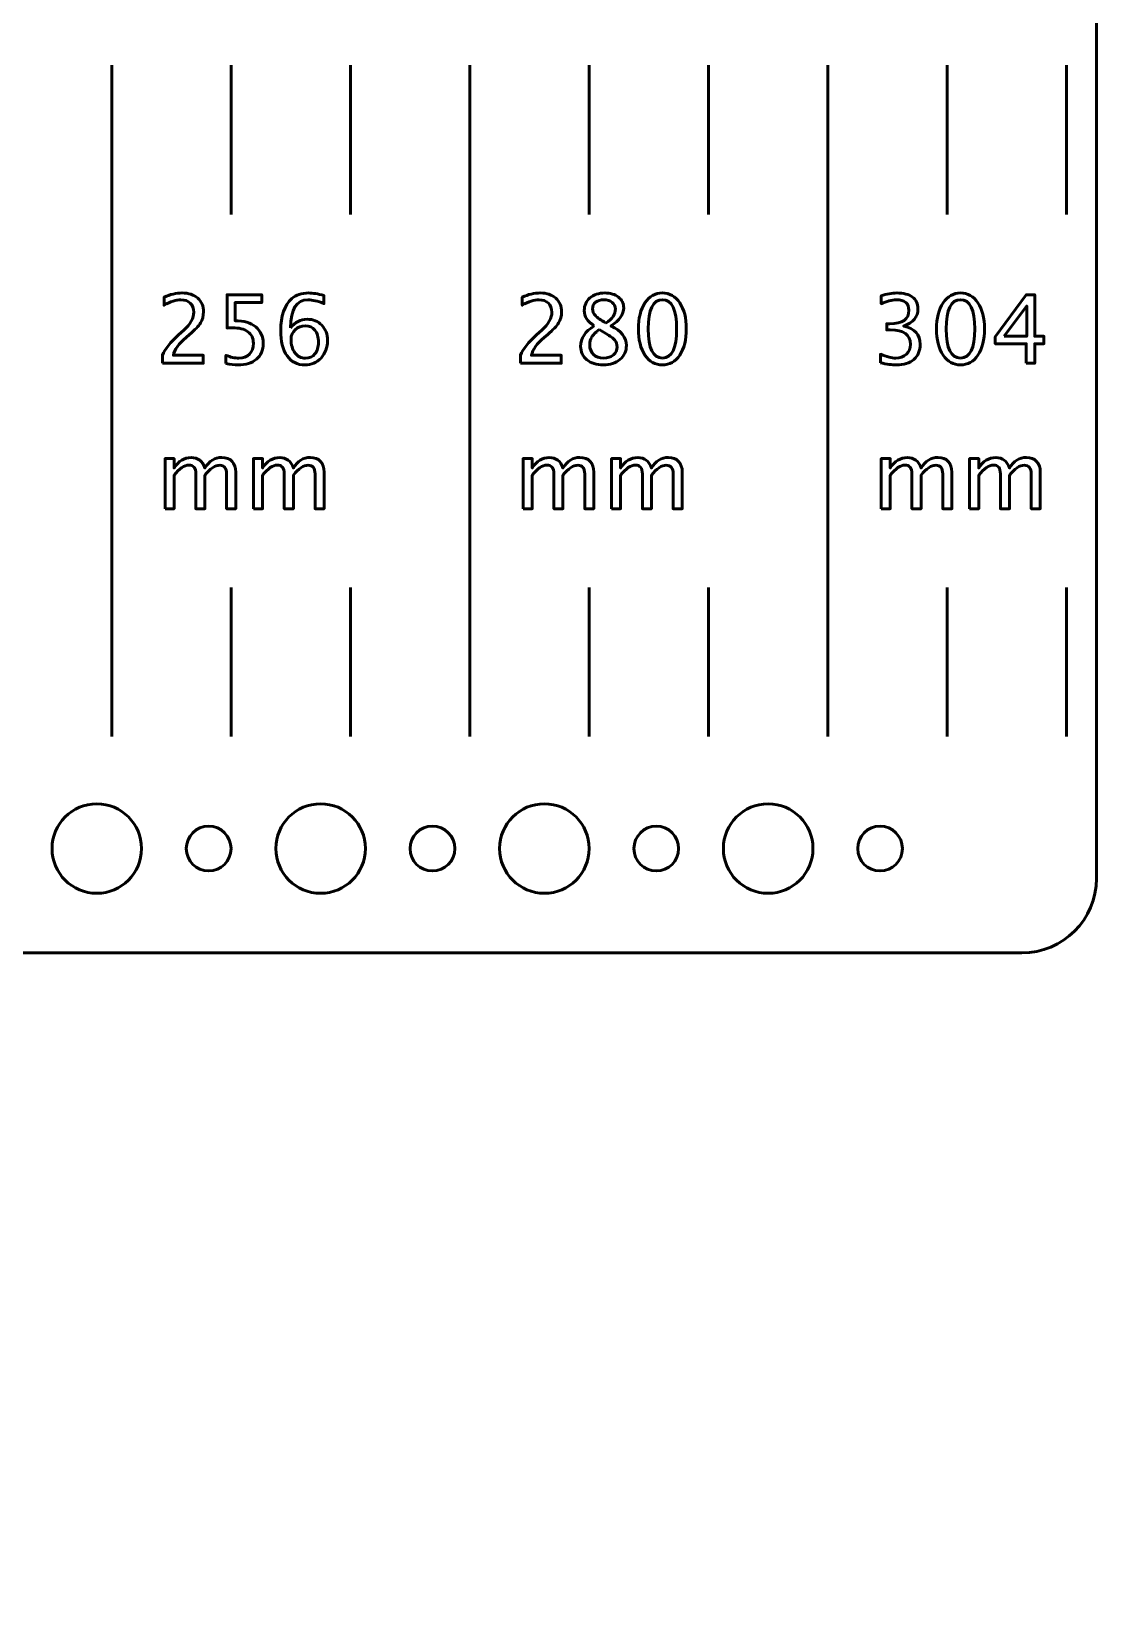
# Model space of a CAD drawing. Header units: centimetres. Extents: x -26.2 to 26.2, y -20.2 to 20.2.
# Drawn here: x 19.06 to 26.2, y -9.6 to 0.99 of the extents above; entities that cross this region are included whole.
import ezdxf

# ---------------------------------------------------------------- set-up
doc = ezdxf.new("R2010")
doc.units = ezdxf.units.CM
doc.header["$MEASUREMENT"] = 0
doc.layers.add('Layer 1', color=7, linetype='Continuous')

msp = doc.modelspace()

# ---------------------------------------------------------------- linework, layer by layer
at = {"layer": 'Layer 1', "lineweight": 53}
for centre, major_axis in [((19.50001, -4.4841), (0, 0.30001)), ((21.00001, -4.4841), (0, 0.30001)), ((22.50001, -4.4841), (0, 0.30001)), ((24.00001, -4.4841), (0, 0.30001)), ((20.25, -4.48409), (0, 0.15)), ((21.75, -4.48409), (0, 0.15)), ((23.25, -4.48409), (0, 0.15)), ((24.75, -4.48409), (0, 0.15))]:
    msp.add_ellipse(centre, major_axis=major_axis, ratio=1, dxfattribs=at)
msp.add_open_spline([(-12.2, -20.18409), (-12.47614, -20.18409), (-12.7, -19.96023), (-12.7, -19.68409), (-12.7, -19.68409), (-12.7, -19.68409), (-12.7, 19.71591), (-12.7, 19.71591), (-12.7, 19.71591), (-12.7, 19.99205), (-12.47614, 20.21591), (-12.2, 20.21591), (-12.2, 20.21591), (-8.45782, 20.21591), (-2.97204, 20.21591), (0.2, 20.21591), (0.2, 20.21591), (0.47614, 20.21591), (0.7, 19.99205), (0.7, 19.71591), (0.7, 19.71591), (0.7, 19.71591), (0.7, 2.21591), (0.7, 2.21591), (0.7, 2.21591), (0.7, 2.21591), (25.7, 2.21591), (25.7, 2.21591), (25.7, 2.21591), (25.97614, 2.21591), (26.2, 1.99205), (26.2, 1.71591), (26.2, 1.71591), (26.2, 1.71591), (26.2, -4.68409), (26.2, -4.68409), (26.2, -4.68409), (26.2, -4.96023), (25.97614, -5.18409), (25.7, -5.18409), (25.7, -5.18409), (25.7, -5.18409), (0.7, -5.18409), (0.7, -5.18409), (0.7, -5.18409), (0.7, -5.18409), (0.7, -19.68409), (0.7, -19.68409), (0.7, -19.68409), (0.7, -19.96023), (0.47614, -20.18409), (0.2, -20.18409), (0.2, -20.18409), (-4.57775, -20.18409), (-7.42225, -20.18409), (-12.2, -20.18409)], degree=3, knots=[0, 0, 0, 0, 0.06666667, 0.06666667, 0.06666667, 0.06666667, 0.13333333, 0.13333333, 0.13333333, 0.13333333, 0.2, 0.2, 0.2, 0.2, 0.26666667, 0.26666667, 0.26666667, 0.26666667, 0.33333333, 0.33333333, 0.33333333, 0.33333333, 0.4, 0.4, 0.4, 0.4, 0.46666667, 0.46666667, 0.46666667, 0.46666667, 0.53333333, 0.53333333, 0.53333333, 0.53333333, 0.6, 0.6, 0.6, 0.6, 0.66666667, 0.66666667, 0.66666667, 0.66666667, 0.73333333, 0.73333333, 0.73333333, 0.73333333, 0.8, 0.8, 0.8, 0.8, 0.86666667, 0.86666667, 0.86666667, 0.86666667, 1, 1, 1, 1], dxfattribs=at)
at = {"layer": 'Layer 1', "color": 5, "lineweight": 53}
for points in [[(19.6, 0.76591), (19.6, 0.76591), (19.6, -3.73409), (19.6, -3.73409)], [(20.4, 0.76591), (20.4, 0.76591), (20.4, -0.23409), (20.4, -0.23409)], [(21.2, 0.76591), (21.2, 0.76591), (21.2, -0.23409), (21.2, -0.23409)], [(22, 0.76591), (22, 0.76591), (22, -3.73409), (22, -3.73409)], [(22.8, 0.76591), (22.8, 0.76591), (22.8, -0.23409), (22.8, -0.23409)], [(23.6, 0.76591), (23.6, 0.76591), (23.6, -0.23409), (23.6, -0.23409)], [(24.4, 0.76591), (24.4, 0.76591), (24.4, -3.73409), (24.4, -3.73409)], [(25.2, 0.76591), (25.2, 0.76591), (25.2, -0.23409), (25.2, -0.23409)], [(26, 0.76591), (26, 0.76591), (26, -0.23409), (26, -0.23409)], [(20.4, -2.73409), (20.4, -2.73409), (20.4, -3.73409), (20.4, -3.73409)], [(21.2, -2.73409), (21.2, -2.73409), (21.2, -3.73409), (21.2, -3.73409)], [(22.8, -2.73409), (22.8, -2.73409), (22.8, -3.73409), (22.8, -3.73409)], [(23.6, -2.73409), (23.6, -2.73409), (23.6, -3.73409), (23.6, -3.73409)], [(25.2, -2.73409), (25.2, -2.73409), (25.2, -3.73409), (25.2, -3.73409)], [(26, -2.73409), (26, -2.73409), (26, -3.73409), (26, -3.73409)]]:
    msp.add_open_spline(points, degree=3, dxfattribs=at)
for points, knots in [([(19.93972, -1.23147), (19.93972, -1.23147), (19.93972, -1.17813), (19.93972, -1.17813), (19.93972, -1.17813), (19.9575, -1.13654), (19.99337, -1.09113), (20.04745, -1.04213), (20.04745, -1.04213), (20.04745, -1.04213), (20.08238, -1.01081), (20.08238, -1.01081), (20.08238, -1.01081), (20.12736, -0.96996), (20.1499, -0.92953), (20.1499, -0.88931), (20.1499, -0.88931), (20.1499, -0.86359), (20.14217, -0.84348), (20.12683, -0.82877), (20.12683, -0.82877), (20.11148, -0.81406), (20.09021, -0.80665), (20.06322, -0.80665), (20.06322, -0.80665), (20.03168, -0.80665), (19.99433, -0.81872), (19.95115, -0.84285), (19.95115, -0.84285), (19.95115, -0.84285), (19.95115, -0.78951), (19.95115, -0.78951), (19.95115, -0.78951), (19.99189, -0.77046), (20.03243, -0.76093), (20.07285, -0.76093), (20.07285, -0.76093), (20.11582, -0.76093), (20.15032, -0.77247), (20.17636, -0.79565), (20.17636, -0.79565), (20.20229, -0.81883), (20.21531, -0.84952), (20.21531, -0.88783), (20.21531, -0.88783), (20.21531, -0.91535), (20.20874, -0.93979), (20.19562, -0.96107), (20.19562, -0.96107), (20.18239, -0.98244), (20.15794, -1.00827), (20.12207, -1.03875), (20.12207, -1.03875), (20.12207, -1.03875), (20.09847, -1.05886), (20.09847, -1.05886), (20.09847, -1.05886), (20.04936, -1.10045), (20.021, -1.14024), (20.01338, -1.17813), (20.01338, -1.17813), (20.01338, -1.17813), (20.2134, -1.17813), (20.2134, -1.17813), (20.2134, -1.17813), (20.2134, -1.17813), (20.2134, -1.23147), (20.2134, -1.23147), (20.2134, -1.23147), (20.2134, -1.23147), (19.93972, -1.23147), (19.93972, -1.23147)], [0, 0, 0, 0, 0.05263158, 0.05263158, 0.05263158, 0.05263158, 0.10526316, 0.10526316, 0.10526316, 0.10526316, 0.15789474, 0.15789474, 0.15789474, 0.15789474, 0.21052632, 0.21052632, 0.21052632, 0.21052632, 0.26315789, 0.26315789, 0.26315789, 0.26315789, 0.31578947, 0.31578947, 0.31578947, 0.31578947, 0.36842105, 0.36842105, 0.36842105, 0.36842105, 0.42105263, 0.42105263, 0.42105263, 0.42105263, 0.47368421, 0.47368421, 0.47368421, 0.47368421, 0.52631579, 0.52631579, 0.52631579, 0.52631579, 0.57894737, 0.57894737, 0.57894737, 0.57894737, 0.63157895, 0.63157895, 0.63157895, 0.63157895, 0.68421053, 0.68421053, 0.68421053, 0.68421053, 0.73684211, 0.73684211, 0.73684211, 0.73684211, 0.78947368, 0.78947368, 0.78947368, 0.78947368, 0.84210526, 0.84210526, 0.84210526, 0.84210526, 0.89473684, 0.89473684, 0.89473684, 0.89473684, 1, 1, 1, 1]), ([(20.36601, -1.23338), (20.36601, -1.23338), (20.36601, -1.17876), (20.36601, -1.17876), (20.36601, -1.17876), (20.39638, -1.19104), (20.42517, -1.19718), (20.45269, -1.19718), (20.45269, -1.19718), (20.48274, -1.19718), (20.50645, -1.18829), (20.5237, -1.17051), (20.5237, -1.17051), (20.54095, -1.15273), (20.54953, -1.12828), (20.54953, -1.09717), (20.54953, -1.09717), (20.54953, -1.06372), (20.53735, -1.03811), (20.51301, -1.02044), (20.51301, -1.02044), (20.48867, -1.00276), (20.45343, -0.99398), (20.40739, -0.99398), (20.40739, -0.99398), (20.3967, -0.99398), (20.38538, -0.99472), (20.37363, -0.9962), (20.37363, -0.9962), (20.37363, -0.9962), (20.37363, -0.77236), (20.37363, -0.77236), (20.37363, -0.77236), (20.37363, -0.77236), (20.60604, -0.77236), (20.60604, -0.77236), (20.60604, -0.77236), (20.60604, -0.77236), (20.60604, -0.8257), (20.60604, -0.8257), (20.60604, -0.8257), (20.60604, -0.8257), (20.42697, -0.8257), (20.42697, -0.8257), (20.42697, -0.8257), (20.42697, -0.8257), (20.42697, -0.94699), (20.42697, -0.94699), (20.42697, -0.94699), (20.48603, -0.94699), (20.53206, -0.96054), (20.56519, -0.98763), (20.56519, -0.98763), (20.59831, -1.01462), (20.61493, -1.05208), (20.61493, -1.10002), (20.61493, -1.10002), (20.61493, -1.14469), (20.5999, -1.17961), (20.56985, -1.20491), (20.56985, -1.20491), (20.53979, -1.2302), (20.4983, -1.2429), (20.44539, -1.2429), (20.44539, -1.2429), (20.42178, -1.2429), (20.39533, -1.23973), (20.36601, -1.23338)], [0, 0, 0, 0, 0.05555556, 0.05555556, 0.05555556, 0.05555556, 0.11111111, 0.11111111, 0.11111111, 0.11111111, 0.16666667, 0.16666667, 0.16666667, 0.16666667, 0.22222222, 0.22222222, 0.22222222, 0.22222222, 0.27777778, 0.27777778, 0.27777778, 0.27777778, 0.33333333, 0.33333333, 0.33333333, 0.33333333, 0.38888889, 0.38888889, 0.38888889, 0.38888889, 0.44444444, 0.44444444, 0.44444444, 0.44444444, 0.5, 0.5, 0.5, 0.5, 0.55555556, 0.55555556, 0.55555556, 0.55555556, 0.61111111, 0.61111111, 0.61111111, 0.61111111, 0.66666667, 0.66666667, 0.66666667, 0.66666667, 0.72222222, 0.72222222, 0.72222222, 0.72222222, 0.77777778, 0.77777778, 0.77777778, 0.77777778, 0.83333333, 0.83333333, 0.83333333, 0.83333333, 0.88888889, 0.88888889, 0.88888889, 0.88888889, 1, 1, 1, 1]), ([(20.79929, -0.99356), (20.8285, -0.95577), (20.86522, -0.93683), (20.90946, -0.93683), (20.90946, -0.93683), (20.94957, -0.93683), (20.98238, -0.95006), (21.00799, -0.97662), (21.00799, -0.97662), (21.0335, -1.00319), (21.04631, -1.03727), (21.04631, -1.07886), (21.04631, -1.07886), (21.04631, -1.12659), (21.03202, -1.16585), (21.00334, -1.19665), (21.00334, -1.19665), (20.97466, -1.22745), (20.93825, -1.2429), (20.89391, -1.2429), (20.89391, -1.2429), (20.84353, -1.2429), (20.80395, -1.22247), (20.77548, -1.18173), (20.77548, -1.18173), (20.7469, -1.14088), (20.73262, -1.08436), (20.73262, -1.01229), (20.73262, -1.01229), (20.73262, -0.91513), (20.75759, -0.84391), (20.80744, -0.7984), (20.80744, -0.7984), (20.83453, -0.77342), (20.872, -0.76093), (20.91973, -0.76093), (20.91973, -0.76093), (20.94746, -0.76093), (20.98185, -0.76665), (21.02281, -0.77808), (21.02281, -0.77808), (21.02281, -0.77808), (21.02281, -0.83142), (21.02281, -0.83142), (21.02281, -0.83142), (20.97952, -0.81491), (20.94396, -0.80665), (20.91602, -0.80665), (20.91602, -0.80665), (20.83824, -0.80665), (20.79929, -0.86899), (20.79929, -0.99356)], [0, 0, 0, 0, 0.07142857, 0.07142857, 0.07142857, 0.07142857, 0.14285714, 0.14285714, 0.14285714, 0.14285714, 0.21428571, 0.21428571, 0.21428571, 0.21428571, 0.28571429, 0.28571429, 0.28571429, 0.28571429, 0.35714286, 0.35714286, 0.35714286, 0.35714286, 0.42857143, 0.42857143, 0.42857143, 0.42857143, 0.5, 0.5, 0.5, 0.5, 0.57142857, 0.57142857, 0.57142857, 0.57142857, 0.64285714, 0.64285714, 0.64285714, 0.64285714, 0.71428571, 0.71428571, 0.71428571, 0.71428571, 0.78571429, 0.78571429, 0.78571429, 0.78571429, 0.85714286, 0.85714286, 0.85714286, 0.85714286, 1, 1, 1, 1]), ([(22.33972, -1.23147), (22.33972, -1.23147), (22.33972, -1.17813), (22.33972, -1.17813), (22.33972, -1.17813), (22.3575, -1.13654), (22.39337, -1.09113), (22.44745, -1.04213), (22.44745, -1.04213), (22.44745, -1.04213), (22.48238, -1.01081), (22.48238, -1.01081), (22.48238, -1.01081), (22.52736, -0.96996), (22.5499, -0.92953), (22.5499, -0.88931), (22.5499, -0.88931), (22.5499, -0.86359), (22.54217, -0.84348), (22.52683, -0.82877), (22.52683, -0.82877), (22.51148, -0.81406), (22.49021, -0.80665), (22.46322, -0.80665), (22.46322, -0.80665), (22.43168, -0.80665), (22.39433, -0.81872), (22.35115, -0.84285), (22.35115, -0.84285), (22.35115, -0.84285), (22.35115, -0.78951), (22.35115, -0.78951), (22.35115, -0.78951), (22.39189, -0.77046), (22.43243, -0.76093), (22.47285, -0.76093), (22.47285, -0.76093), (22.51582, -0.76093), (22.55032, -0.77247), (22.57636, -0.79565), (22.57636, -0.79565), (22.60229, -0.81883), (22.61531, -0.84952), (22.61531, -0.88783), (22.61531, -0.88783), (22.61531, -0.91535), (22.60874, -0.93979), (22.59562, -0.96107), (22.59562, -0.96107), (22.58239, -0.98244), (22.55794, -1.00827), (22.52207, -1.03875), (22.52207, -1.03875), (22.52207, -1.03875), (22.49847, -1.05886), (22.49847, -1.05886), (22.49847, -1.05886), (22.44936, -1.10045), (22.421, -1.14024), (22.41338, -1.17813), (22.41338, -1.17813), (22.41338, -1.17813), (22.6134, -1.17813), (22.6134, -1.17813), (22.6134, -1.17813), (22.6134, -1.17813), (22.6134, -1.23147), (22.6134, -1.23147), (22.6134, -1.23147), (22.6134, -1.23147), (22.33972, -1.23147), (22.33972, -1.23147)], [0, 0, 0, 0, 0.05263158, 0.05263158, 0.05263158, 0.05263158, 0.10526316, 0.10526316, 0.10526316, 0.10526316, 0.15789474, 0.15789474, 0.15789474, 0.15789474, 0.21052632, 0.21052632, 0.21052632, 0.21052632, 0.26315789, 0.26315789, 0.26315789, 0.26315789, 0.31578947, 0.31578947, 0.31578947, 0.31578947, 0.36842105, 0.36842105, 0.36842105, 0.36842105, 0.42105263, 0.42105263, 0.42105263, 0.42105263, 0.47368421, 0.47368421, 0.47368421, 0.47368421, 0.52631579, 0.52631579, 0.52631579, 0.52631579, 0.57894737, 0.57894737, 0.57894737, 0.57894737, 0.63157895, 0.63157895, 0.63157895, 0.63157895, 0.68421053, 0.68421053, 0.68421053, 0.68421053, 0.73684211, 0.73684211, 0.73684211, 0.73684211, 0.78947368, 0.78947368, 0.78947368, 0.78947368, 0.84210526, 0.84210526, 0.84210526, 0.84210526, 0.89473684, 0.89473684, 0.89473684, 0.89473684, 1, 1, 1, 1]), ([(22.83459, -0.9816), (22.8094, -0.96403), (22.79183, -0.94773), (22.78199, -0.9326), (22.78199, -0.9326), (22.77215, -0.91757), (22.76728, -0.89936), (22.76728, -0.87809), (22.76728, -0.87809), (22.76728, -0.84338), (22.77998, -0.81512), (22.80527, -0.79343), (22.80527, -0.79343), (22.83067, -0.77173), (22.8638, -0.76093), (22.90465, -0.76093), (22.90465, -0.76093), (22.94233, -0.76093), (22.97291, -0.77014), (22.9963, -0.78856), (22.9963, -0.78856), (23.01969, -0.80687), (23.03144, -0.83078), (23.03144, -0.8601), (23.03144, -0.8601), (23.03144, -0.90455), (23.00297, -0.94508), (22.94614, -0.9816), (22.94614, -0.9816), (23.01525, -1.01546), (23.04986, -1.05917), (23.04986, -1.11272), (23.04986, -1.11272), (23.04986, -1.15093), (23.03536, -1.18215), (23.00646, -1.20649), (23.00646, -1.20649), (22.97757, -1.23073), (22.94042, -1.2429), (22.89492, -1.2429), (22.89492, -1.2429), (22.84951, -1.2429), (22.81289, -1.23147), (22.78495, -1.20861), (22.78495, -1.20861), (22.75712, -1.18586), (22.74315, -1.1558), (22.74315, -1.11865), (22.74315, -1.11865), (22.74315, -1.06362), (22.77363, -1.018), (22.83459, -0.9816)], [0, 0, 0, 0, 0.07142857, 0.07142857, 0.07142857, 0.07142857, 0.14285714, 0.14285714, 0.14285714, 0.14285714, 0.21428571, 0.21428571, 0.21428571, 0.21428571, 0.28571429, 0.28571429, 0.28571429, 0.28571429, 0.35714286, 0.35714286, 0.35714286, 0.35714286, 0.42857143, 0.42857143, 0.42857143, 0.42857143, 0.5, 0.5, 0.5, 0.5, 0.57142857, 0.57142857, 0.57142857, 0.57142857, 0.64285714, 0.64285714, 0.64285714, 0.64285714, 0.71428571, 0.71428571, 0.71428571, 0.71428571, 0.78571429, 0.78571429, 0.78571429, 0.78571429, 0.85714286, 0.85714286, 0.85714286, 0.85714286, 1, 1, 1, 1]), ([(22.91206, -0.96244), (22.95482, -0.93418), (22.9762, -0.90286), (22.9762, -0.86825), (22.9762, -0.86825), (22.9762, -0.84973), (22.969, -0.83491), (22.95471, -0.82359), (22.95471, -0.82359), (22.94032, -0.81226), (22.92159, -0.80665), (22.89841, -0.80665), (22.89841, -0.80665), (22.87597, -0.80665), (22.85766, -0.81216), (22.84359, -0.82327), (22.84359, -0.82327), (22.82951, -0.83438), (22.82253, -0.84867), (22.82253, -0.86634), (22.82253, -0.86634), (22.82253, -0.88349), (22.82888, -0.89894), (22.84158, -0.9127), (22.84158, -0.9127), (22.85428, -0.92635), (22.87777, -0.94297), (22.91206, -0.96244)], [0, 0, 0, 0, 0.125, 0.125, 0.125, 0.125, 0.25, 0.25, 0.25, 0.25, 0.375, 0.375, 0.375, 0.375, 0.5, 0.5, 0.5, 0.5, 0.625, 0.625, 0.625, 0.625, 0.75, 0.75, 0.75, 0.75, 1, 1, 1, 1]), ([(23.29073, -1.2429), (23.24258, -1.2429), (23.20374, -1.22078), (23.17431, -1.17665), (23.17431, -1.17665), (23.14479, -1.13252), (23.13008, -1.07431), (23.13008, -1.00192), (23.13008, -1.00192), (23.13008, -0.92953), (23.14479, -0.87132), (23.17431, -0.82719), (23.17431, -0.82719), (23.20374, -0.78305), (23.24258, -0.76093), (23.29073, -0.76093), (23.29073, -0.76093), (23.3391, -0.76093), (23.37794, -0.78295), (23.40736, -0.82697), (23.40736, -0.82697), (23.43667, -0.871), (23.45139, -0.92932), (23.45139, -1.00192), (23.45139, -1.00192), (23.45139, -1.07431), (23.43667, -1.13252), (23.40736, -1.17665), (23.40736, -1.17665), (23.37794, -1.22078), (23.3391, -1.2429), (23.29073, -1.2429)], [0, 0, 0, 0, 0.11111111, 0.11111111, 0.11111111, 0.11111111, 0.22222222, 0.22222222, 0.22222222, 0.22222222, 0.33333333, 0.33333333, 0.33333333, 0.33333333, 0.44444444, 0.44444444, 0.44444444, 0.44444444, 0.55555556, 0.55555556, 0.55555556, 0.55555556, 0.66666667, 0.66666667, 0.66666667, 0.66666667, 0.77777778, 0.77777778, 0.77777778, 0.77777778, 1, 1, 1, 1]), ([(23.29062, -1.19718), (23.35423, -1.19718), (23.38598, -1.13209), (23.38598, -1.00192), (23.38598, -1.00192), (23.38598, -0.87174), (23.35423, -0.80665), (23.29062, -0.80665), (23.29062, -0.80665), (23.22723, -0.80665), (23.19548, -0.87174), (23.19548, -1.00192), (23.19548, -1.00192), (23.19548, -1.13209), (23.22723, -1.19718), (23.29062, -1.19718)], [0, 0, 0, 0, 0.2, 0.2, 0.2, 0.2, 0.4, 0.4, 0.4, 0.4, 0.6, 0.6, 0.6, 0.6, 1, 1, 1, 1]), ([(24.75178, -1.22829), (24.75178, -1.22829), (24.75178, -1.17114), (24.75178, -1.17114), (24.75178, -1.17114), (24.79538, -1.1885), (24.82957, -1.19718), (24.85465, -1.19718), (24.85465, -1.19718), (24.88418, -1.19718), (24.90799, -1.18871), (24.9263, -1.17167), (24.9263, -1.17167), (24.94461, -1.15463), (24.95371, -1.13241), (24.95371, -1.1051), (24.95371, -1.1051), (24.95371, -1.04033), (24.90863, -1.00795), (24.81846, -1.00795), (24.81846, -1.00795), (24.81846, -1.00795), (24.79433, -1.00795), (24.79433, -1.00795), (24.79433, -1.00795), (24.79433, -1.00795), (24.79433, -0.96699), (24.79433, -0.96699), (24.79433, -0.96699), (24.79433, -0.96699), (24.8157, -0.96667), (24.8157, -0.96667), (24.8157, -0.96667), (24.90048, -0.96667), (24.94292, -0.93683), (24.94292, -0.87703), (24.94292, -0.87703), (24.94292, -0.83015), (24.91476, -0.80665), (24.85857, -0.80665), (24.85857, -0.80665), (24.8284, -0.80665), (24.79496, -0.81533), (24.75813, -0.83269), (24.75813, -0.83269), (24.75813, -0.83269), (24.75813, -0.77935), (24.75813, -0.77935), (24.75813, -0.77935), (24.79422, -0.76707), (24.82904, -0.76093), (24.86248, -0.76093), (24.86248, -0.76093), (24.90799, -0.76093), (24.94302, -0.77004), (24.96736, -0.78824), (24.96736, -0.78824), (24.9917, -0.80634), (25.00388, -0.83269), (25.00388, -0.86719), (25.00388, -0.86719), (25.00388, -0.92106), (24.97202, -0.95948), (24.9082, -0.98234), (24.9082, -0.98234), (24.98218, -0.99959), (25.01912, -1.04012), (25.01912, -1.10415), (25.01912, -1.10415), (25.01912, -1.14733), (25.00483, -1.1813), (24.97636, -1.20596), (24.97636, -1.20596), (24.94789, -1.23062), (24.90873, -1.2429), (24.85899, -1.2429), (24.85899, -1.2429), (24.83063, -1.2429), (24.79496, -1.23803), (24.75178, -1.22829)], [0, 0, 0, 0, 0.04761905, 0.04761905, 0.04761905, 0.04761905, 0.0952381, 0.0952381, 0.0952381, 0.0952381, 0.14285714, 0.14285714, 0.14285714, 0.14285714, 0.19047619, 0.19047619, 0.19047619, 0.19047619, 0.23809524, 0.23809524, 0.23809524, 0.23809524, 0.28571429, 0.28571429, 0.28571429, 0.28571429, 0.33333333, 0.33333333, 0.33333333, 0.33333333, 0.38095238, 0.38095238, 0.38095238, 0.38095238, 0.42857143, 0.42857143, 0.42857143, 0.42857143, 0.47619048, 0.47619048, 0.47619048, 0.47619048, 0.52380952, 0.52380952, 0.52380952, 0.52380952, 0.57142857, 0.57142857, 0.57142857, 0.57142857, 0.61904762, 0.61904762, 0.61904762, 0.61904762, 0.66666667, 0.66666667, 0.66666667, 0.66666667, 0.71428571, 0.71428571, 0.71428571, 0.71428571, 0.76190476, 0.76190476, 0.76190476, 0.76190476, 0.80952381, 0.80952381, 0.80952381, 0.80952381, 0.85714286, 0.85714286, 0.85714286, 0.85714286, 0.9047619, 0.9047619, 0.9047619, 0.9047619, 1, 1, 1, 1]), ([(25.2892, -1.2429), (25.24105, -1.2429), (25.20221, -1.22078), (25.17278, -1.17665), (25.17278, -1.17665), (25.14326, -1.13252), (25.12855, -1.07431), (25.12855, -1.00192), (25.12855, -1.00192), (25.12855, -0.92953), (25.14326, -0.87132), (25.17278, -0.82719), (25.17278, -0.82719), (25.20221, -0.78305), (25.24105, -0.76093), (25.2892, -0.76093), (25.2892, -0.76093), (25.33757, -0.76093), (25.37641, -0.78295), (25.40583, -0.82697), (25.40583, -0.82697), (25.43514, -0.871), (25.44986, -0.92932), (25.44986, -1.00192), (25.44986, -1.00192), (25.44986, -1.07431), (25.43514, -1.13252), (25.40583, -1.17665), (25.40583, -1.17665), (25.37641, -1.22078), (25.33757, -1.2429), (25.2892, -1.2429)], [0, 0, 0, 0, 0.11111111, 0.11111111, 0.11111111, 0.11111111, 0.22222222, 0.22222222, 0.22222222, 0.22222222, 0.33333333, 0.33333333, 0.33333333, 0.33333333, 0.44444444, 0.44444444, 0.44444444, 0.44444444, 0.55555556, 0.55555556, 0.55555556, 0.55555556, 0.66666667, 0.66666667, 0.66666667, 0.66666667, 0.77777778, 0.77777778, 0.77777778, 0.77777778, 1, 1, 1, 1]), ([(25.28909, -1.19718), (25.3527, -1.19718), (25.38445, -1.13209), (25.38445, -1.00192), (25.38445, -1.00192), (25.38445, -0.87174), (25.3527, -0.80665), (25.28909, -0.80665), (25.28909, -0.80665), (25.2257, -0.80665), (25.19395, -0.87174), (25.19395, -1.00192), (25.19395, -1.00192), (25.19395, -1.13209), (25.2257, -1.19718), (25.28909, -1.19718)], [0, 0, 0, 0, 0.2, 0.2, 0.2, 0.2, 0.4, 0.4, 0.4, 0.4, 0.6, 0.6, 0.6, 0.6, 1, 1, 1, 1]), ([(25.72947, -1.23147), (25.72947, -1.23147), (25.72947, -1.10129), (25.72947, -1.10129), (25.72947, -1.10129), (25.72947, -1.10129), (25.52246, -1.10129), (25.52246, -1.10129), (25.52246, -1.10129), (25.52246, -1.10129), (25.52246, -1.05494), (25.52246, -1.05494), (25.52246, -1.05494), (25.52246, -1.05494), (25.72947, -0.77236), (25.72947, -0.77236), (25.72947, -0.77236), (25.72947, -0.77236), (25.78662, -0.77236), (25.78662, -0.77236), (25.78662, -0.77236), (25.78662, -0.77236), (25.78662, -1.05113), (25.78662, -1.05113), (25.78662, -1.05113), (25.78662, -1.05113), (25.84821, -1.05113), (25.84821, -1.05113), (25.84821, -1.05113), (25.84821, -1.05113), (25.84821, -1.10129), (25.84821, -1.10129), (25.84821, -1.10129), (25.84821, -1.10129), (25.78662, -1.10129), (25.78662, -1.10129), (25.78662, -1.10129), (25.78662, -1.10129), (25.78662, -1.23147), (25.78662, -1.23147), (25.78662, -1.23147), (25.78662, -1.23147), (25.72947, -1.23147), (25.72947, -1.23147)], [0, 0, 0, 0, 0.08333333, 0.08333333, 0.08333333, 0.08333333, 0.16666667, 0.16666667, 0.16666667, 0.16666667, 0.25, 0.25, 0.25, 0.25, 0.33333333, 0.33333333, 0.33333333, 0.33333333, 0.41666667, 0.41666667, 0.41666667, 0.41666667, 0.5, 0.5, 0.5, 0.5, 0.58333333, 0.58333333, 0.58333333, 0.58333333, 0.66666667, 0.66666667, 0.66666667, 0.66666667, 0.75, 0.75, 0.75, 0.75, 0.83333333, 0.83333333, 0.83333333, 0.83333333, 1, 1, 1, 1]), ([(25.58267, -1.05113), (25.58267, -1.05113), (25.73328, -1.05113), (25.73328, -1.05113), (25.73328, -1.05113), (25.73328, -1.05113), (25.73328, -0.84772), (25.73328, -0.84772), (25.73328, -0.84772), (25.73328, -0.84772), (25.58267, -1.05113), (25.58267, -1.05113)], [0, 0, 0, 0, 0.25, 0.25, 0.25, 0.25, 0.5, 0.5, 0.5, 0.5, 1, 1, 1, 1]), ([(20.98535, -1.09092), (20.98535, -1.05695), (20.97751, -1.03007), (20.96174, -1.01028), (20.96174, -1.01028), (20.94598, -0.99049), (20.92439, -0.98064), (20.89697, -0.98064), (20.89697, -0.98064), (20.87083, -0.98064), (20.8485, -0.98932), (20.82988, -1.00679), (20.82988, -1.00679), (20.81114, -1.02414), (20.80183, -1.0451), (20.80183, -1.06954), (20.80183, -1.06954), (20.80183, -1.10807), (20.81072, -1.13897), (20.82839, -1.16225), (20.82839, -1.16225), (20.84617, -1.18554), (20.86967, -1.19718), (20.89888, -1.19718), (20.89888, -1.19718), (20.92544, -1.19718), (20.9465, -1.18765), (20.96206, -1.1686), (20.96206, -1.1686), (20.97762, -1.14955), (20.98535, -1.12363), (20.98535, -1.09092)], [0, 0, 0, 0, 0.11111111, 0.11111111, 0.11111111, 0.11111111, 0.22222222, 0.22222222, 0.22222222, 0.22222222, 0.33333333, 0.33333333, 0.33333333, 0.33333333, 0.44444444, 0.44444444, 0.44444444, 0.44444444, 0.55555556, 0.55555556, 0.55555556, 0.55555556, 0.66666667, 0.66666667, 0.66666667, 0.66666667, 0.77777778, 0.77777778, 0.77777778, 0.77777778, 1, 1, 1, 1]), ([(22.86782, -1.00636), (22.84306, -1.02541), (22.82623, -1.04203), (22.81734, -1.05621), (22.81734, -1.05621), (22.80856, -1.07039), (22.80411, -1.08796), (22.80411, -1.10913), (22.80411, -1.10913), (22.80411, -1.13537), (22.81258, -1.15665), (22.82962, -1.17284), (22.82962, -1.17284), (22.84666, -1.18903), (22.86899, -1.19718), (22.89682, -1.19718), (22.89682, -1.19718), (22.9236, -1.19718), (22.9454, -1.1903), (22.96223, -1.17644), (22.96223, -1.17644), (22.97916, -1.16257), (22.98763, -1.14458), (22.98763, -1.12246), (22.98763, -1.12246), (22.98763, -1.10468), (22.98244, -1.08955), (22.97196, -1.07727), (22.97196, -1.07727), (22.96148, -1.06499), (22.94127, -1.04997), (22.91132, -1.03219), (22.91132, -1.03219), (22.91132, -1.03219), (22.86782, -1.00636), (22.86782, -1.00636)], [0, 0, 0, 0, 0.1, 0.1, 0.1, 0.1, 0.2, 0.2, 0.2, 0.2, 0.3, 0.3, 0.3, 0.3, 0.4, 0.4, 0.4, 0.4, 0.5, 0.5, 0.5, 0.5, 0.6, 0.6, 0.6, 0.6, 0.7, 0.7, 0.7, 0.7, 0.8, 0.8, 0.8, 0.8, 1, 1, 1, 1]), ([(19.95739, -2.20725), (19.95739, -2.20725), (19.95739, -1.8707), (19.95739, -1.8707), (19.95739, -1.8707), (19.95739, -1.8707), (20.01835, -1.8707), (20.01835, -1.8707), (20.01835, -1.8707), (20.01835, -1.8707), (20.01835, -1.93431), (20.01835, -1.93431), (20.01835, -1.93431), (20.04809, -1.88721), (20.08619, -1.86371), (20.13286, -1.86371), (20.13286, -1.86371), (20.17784, -1.86371), (20.20843, -1.88721), (20.22473, -1.93431), (20.22473, -1.93431), (20.25362, -1.88679), (20.29129, -1.86308), (20.33754, -1.86308), (20.33754, -1.86308), (20.36707, -1.86308), (20.39004, -1.87176), (20.40644, -1.88922), (20.40644, -1.88922), (20.42285, -1.90668), (20.4311, -1.93113), (20.4311, -1.96256), (20.4311, -1.96256), (20.4311, -1.96256), (20.4311, -2.20725), (20.4311, -2.20725), (20.4311, -2.20725), (20.4311, -2.20725), (20.37014, -2.20725), (20.37014, -2.20725), (20.37014, -2.20725), (20.37014, -2.20725), (20.37014, -1.97262), (20.37014, -1.97262), (20.37014, -1.97262), (20.37014, -1.93431), (20.3549, -1.91515), (20.32442, -1.91515), (20.32442, -1.91515), (20.29278, -1.91515), (20.25954, -1.93748), (20.22473, -1.98225), (20.22473, -1.98225), (20.22473, -1.98225), (20.22473, -2.20725), (20.22473, -2.20725), (20.22473, -2.20725), (20.22473, -2.20725), (20.16377, -2.20725), (20.16377, -2.20725), (20.16377, -2.20725), (20.16377, -2.20725), (20.16377, -1.97241), (20.16377, -1.97241), (20.16377, -1.97241), (20.16377, -1.93378), (20.14831, -1.91451), (20.1173, -1.91451), (20.1173, -1.91451), (20.08651, -1.91451), (20.05349, -1.93695), (20.01835, -1.98193), (20.01835, -1.98193), (20.01835, -1.98193), (20.01835, -2.20725), (20.01835, -2.20725), (20.01835, -2.20725), (20.01835, -2.20725), (19.95739, -2.20725), (19.95739, -2.20725)], [0, 0, 0, 0, 0.04761905, 0.04761905, 0.04761905, 0.04761905, 0.0952381, 0.0952381, 0.0952381, 0.0952381, 0.14285714, 0.14285714, 0.14285714, 0.14285714, 0.19047619, 0.19047619, 0.19047619, 0.19047619, 0.23809524, 0.23809524, 0.23809524, 0.23809524, 0.28571429, 0.28571429, 0.28571429, 0.28571429, 0.33333333, 0.33333333, 0.33333333, 0.33333333, 0.38095238, 0.38095238, 0.38095238, 0.38095238, 0.42857143, 0.42857143, 0.42857143, 0.42857143, 0.47619048, 0.47619048, 0.47619048, 0.47619048, 0.52380952, 0.52380952, 0.52380952, 0.52380952, 0.57142857, 0.57142857, 0.57142857, 0.57142857, 0.61904762, 0.61904762, 0.61904762, 0.61904762, 0.66666667, 0.66666667, 0.66666667, 0.66666667, 0.71428571, 0.71428571, 0.71428571, 0.71428571, 0.76190476, 0.76190476, 0.76190476, 0.76190476, 0.80952381, 0.80952381, 0.80952381, 0.80952381, 0.85714286, 0.85714286, 0.85714286, 0.85714286, 0.9047619, 0.9047619, 0.9047619, 0.9047619, 1, 1, 1, 1]), ([(20.55027, -2.20725), (20.55027, -2.20725), (20.55027, -1.8707), (20.55027, -1.8707), (20.55027, -1.8707), (20.55027, -1.8707), (20.61123, -1.8707), (20.61123, -1.8707), (20.61123, -1.8707), (20.61123, -1.8707), (20.61123, -1.93431), (20.61123, -1.93431), (20.61123, -1.93431), (20.64097, -1.88721), (20.67907, -1.86371), (20.72574, -1.86371), (20.72574, -1.86371), (20.77072, -1.86371), (20.80131, -1.88721), (20.81761, -1.93431), (20.81761, -1.93431), (20.8465, -1.88679), (20.88417, -1.86308), (20.93042, -1.86308), (20.93042, -1.86308), (20.95995, -1.86308), (20.98292, -1.87176), (20.99932, -1.88922), (20.99932, -1.88922), (21.01573, -1.90668), (21.02398, -1.93113), (21.02398, -1.96256), (21.02398, -1.96256), (21.02398, -1.96256), (21.02398, -2.20725), (21.02398, -2.20725), (21.02398, -2.20725), (21.02398, -2.20725), (20.96302, -2.20725), (20.96302, -2.20725), (20.96302, -2.20725), (20.96302, -2.20725), (20.96302, -1.97262), (20.96302, -1.97262), (20.96302, -1.97262), (20.96302, -1.93431), (20.94778, -1.91515), (20.9173, -1.91515), (20.9173, -1.91515), (20.88566, -1.91515), (20.85242, -1.93748), (20.81761, -1.98225), (20.81761, -1.98225), (20.81761, -1.98225), (20.81761, -2.20725), (20.81761, -2.20725), (20.81761, -2.20725), (20.81761, -2.20725), (20.75665, -2.20725), (20.75665, -2.20725), (20.75665, -2.20725), (20.75665, -2.20725), (20.75665, -1.97241), (20.75665, -1.97241), (20.75665, -1.97241), (20.75665, -1.93378), (20.74119, -1.91451), (20.71018, -1.91451), (20.71018, -1.91451), (20.67939, -1.91451), (20.64637, -1.93695), (20.61123, -1.98193), (20.61123, -1.98193), (20.61123, -1.98193), (20.61123, -2.20725), (20.61123, -2.20725), (20.61123, -2.20725), (20.61123, -2.20725), (20.55027, -2.20725), (20.55027, -2.20725)], [0, 0, 0, 0, 0.04761905, 0.04761905, 0.04761905, 0.04761905, 0.0952381, 0.0952381, 0.0952381, 0.0952381, 0.14285714, 0.14285714, 0.14285714, 0.14285714, 0.19047619, 0.19047619, 0.19047619, 0.19047619, 0.23809524, 0.23809524, 0.23809524, 0.23809524, 0.28571429, 0.28571429, 0.28571429, 0.28571429, 0.33333333, 0.33333333, 0.33333333, 0.33333333, 0.38095238, 0.38095238, 0.38095238, 0.38095238, 0.42857143, 0.42857143, 0.42857143, 0.42857143, 0.47619048, 0.47619048, 0.47619048, 0.47619048, 0.52380952, 0.52380952, 0.52380952, 0.52380952, 0.57142857, 0.57142857, 0.57142857, 0.57142857, 0.61904762, 0.61904762, 0.61904762, 0.61904762, 0.66666667, 0.66666667, 0.66666667, 0.66666667, 0.71428571, 0.71428571, 0.71428571, 0.71428571, 0.76190476, 0.76190476, 0.76190476, 0.76190476, 0.80952381, 0.80952381, 0.80952381, 0.80952381, 0.85714286, 0.85714286, 0.85714286, 0.85714286, 0.9047619, 0.9047619, 0.9047619, 0.9047619, 1, 1, 1, 1]), ([(22.35739, -2.20725), (22.35739, -2.20725), (22.35739, -1.8707), (22.35739, -1.8707), (22.35739, -1.8707), (22.35739, -1.8707), (22.41835, -1.8707), (22.41835, -1.8707), (22.41835, -1.8707), (22.41835, -1.8707), (22.41835, -1.93431), (22.41835, -1.93431), (22.41835, -1.93431), (22.44809, -1.88721), (22.48619, -1.86371), (22.53286, -1.86371), (22.53286, -1.86371), (22.57784, -1.86371), (22.60843, -1.88721), (22.62473, -1.93431), (22.62473, -1.93431), (22.65362, -1.88679), (22.69129, -1.86308), (22.73754, -1.86308), (22.73754, -1.86308), (22.76707, -1.86308), (22.79004, -1.87176), (22.80644, -1.88922), (22.80644, -1.88922), (22.82285, -1.90668), (22.8311, -1.93113), (22.8311, -1.96256), (22.8311, -1.96256), (22.8311, -1.96256), (22.8311, -2.20725), (22.8311, -2.20725), (22.8311, -2.20725), (22.8311, -2.20725), (22.77014, -2.20725), (22.77014, -2.20725), (22.77014, -2.20725), (22.77014, -2.20725), (22.77014, -1.97262), (22.77014, -1.97262), (22.77014, -1.97262), (22.77014, -1.93431), (22.7549, -1.91515), (22.72442, -1.91515), (22.72442, -1.91515), (22.69278, -1.91515), (22.65954, -1.93748), (22.62473, -1.98225), (22.62473, -1.98225), (22.62473, -1.98225), (22.62473, -2.20725), (22.62473, -2.20725), (22.62473, -2.20725), (22.62473, -2.20725), (22.56377, -2.20725), (22.56377, -2.20725), (22.56377, -2.20725), (22.56377, -2.20725), (22.56377, -1.97241), (22.56377, -1.97241), (22.56377, -1.97241), (22.56377, -1.93378), (22.54831, -1.91451), (22.5173, -1.91451), (22.5173, -1.91451), (22.48651, -1.91451), (22.45349, -1.93695), (22.41835, -1.98193), (22.41835, -1.98193), (22.41835, -1.98193), (22.41835, -2.20725), (22.41835, -2.20725), (22.41835, -2.20725), (22.41835, -2.20725), (22.35739, -2.20725), (22.35739, -2.20725)], [0, 0, 0, 0, 0.04761905, 0.04761905, 0.04761905, 0.04761905, 0.0952381, 0.0952381, 0.0952381, 0.0952381, 0.14285714, 0.14285714, 0.14285714, 0.14285714, 0.19047619, 0.19047619, 0.19047619, 0.19047619, 0.23809524, 0.23809524, 0.23809524, 0.23809524, 0.28571429, 0.28571429, 0.28571429, 0.28571429, 0.33333333, 0.33333333, 0.33333333, 0.33333333, 0.38095238, 0.38095238, 0.38095238, 0.38095238, 0.42857143, 0.42857143, 0.42857143, 0.42857143, 0.47619048, 0.47619048, 0.47619048, 0.47619048, 0.52380952, 0.52380952, 0.52380952, 0.52380952, 0.57142857, 0.57142857, 0.57142857, 0.57142857, 0.61904762, 0.61904762, 0.61904762, 0.61904762, 0.66666667, 0.66666667, 0.66666667, 0.66666667, 0.71428571, 0.71428571, 0.71428571, 0.71428571, 0.76190476, 0.76190476, 0.76190476, 0.76190476, 0.80952381, 0.80952381, 0.80952381, 0.80952381, 0.85714286, 0.85714286, 0.85714286, 0.85714286, 0.9047619, 0.9047619, 0.9047619, 0.9047619, 1, 1, 1, 1]), ([(22.95027, -2.20725), (22.95027, -2.20725), (22.95027, -1.8707), (22.95027, -1.8707), (22.95027, -1.8707), (22.95027, -1.8707), (23.01123, -1.8707), (23.01123, -1.8707), (23.01123, -1.8707), (23.01123, -1.8707), (23.01123, -1.93431), (23.01123, -1.93431), (23.01123, -1.93431), (23.04097, -1.88721), (23.07907, -1.86371), (23.12574, -1.86371), (23.12574, -1.86371), (23.17072, -1.86371), (23.20131, -1.88721), (23.21761, -1.93431), (23.21761, -1.93431), (23.2465, -1.88679), (23.28417, -1.86308), (23.33042, -1.86308), (23.33042, -1.86308), (23.35995, -1.86308), (23.38292, -1.87176), (23.39932, -1.88922), (23.39932, -1.88922), (23.41573, -1.90668), (23.42398, -1.93113), (23.42398, -1.96256), (23.42398, -1.96256), (23.42398, -1.96256), (23.42398, -2.20725), (23.42398, -2.20725), (23.42398, -2.20725), (23.42398, -2.20725), (23.36302, -2.20725), (23.36302, -2.20725), (23.36302, -2.20725), (23.36302, -2.20725), (23.36302, -1.97262), (23.36302, -1.97262), (23.36302, -1.97262), (23.36302, -1.93431), (23.34778, -1.91515), (23.3173, -1.91515), (23.3173, -1.91515), (23.28566, -1.91515), (23.25242, -1.93748), (23.21761, -1.98225), (23.21761, -1.98225), (23.21761, -1.98225), (23.21761, -2.20725), (23.21761, -2.20725), (23.21761, -2.20725), (23.21761, -2.20725), (23.15665, -2.20725), (23.15665, -2.20725), (23.15665, -2.20725), (23.15665, -2.20725), (23.15665, -1.97241), (23.15665, -1.97241), (23.15665, -1.97241), (23.15665, -1.93378), (23.14119, -1.91451), (23.11018, -1.91451), (23.11018, -1.91451), (23.07939, -1.91451), (23.04637, -1.93695), (23.01123, -1.98193), (23.01123, -1.98193), (23.01123, -1.98193), (23.01123, -2.20725), (23.01123, -2.20725), (23.01123, -2.20725), (23.01123, -2.20725), (22.95027, -2.20725), (22.95027, -2.20725)], [0, 0, 0, 0, 0.04761905, 0.04761905, 0.04761905, 0.04761905, 0.0952381, 0.0952381, 0.0952381, 0.0952381, 0.14285714, 0.14285714, 0.14285714, 0.14285714, 0.19047619, 0.19047619, 0.19047619, 0.19047619, 0.23809524, 0.23809524, 0.23809524, 0.23809524, 0.28571429, 0.28571429, 0.28571429, 0.28571429, 0.33333333, 0.33333333, 0.33333333, 0.33333333, 0.38095238, 0.38095238, 0.38095238, 0.38095238, 0.42857143, 0.42857143, 0.42857143, 0.42857143, 0.47619048, 0.47619048, 0.47619048, 0.47619048, 0.52380952, 0.52380952, 0.52380952, 0.52380952, 0.57142857, 0.57142857, 0.57142857, 0.57142857, 0.61904762, 0.61904762, 0.61904762, 0.61904762, 0.66666667, 0.66666667, 0.66666667, 0.66666667, 0.71428571, 0.71428571, 0.71428571, 0.71428571, 0.76190476, 0.76190476, 0.76190476, 0.76190476, 0.80952381, 0.80952381, 0.80952381, 0.80952381, 0.85714286, 0.85714286, 0.85714286, 0.85714286, 0.9047619, 0.9047619, 0.9047619, 0.9047619, 1, 1, 1, 1]), ([(24.75739, -2.20725), (24.75739, -2.20725), (24.75739, -1.8707), (24.75739, -1.8707), (24.75739, -1.8707), (24.75739, -1.8707), (24.81835, -1.8707), (24.81835, -1.8707), (24.81835, -1.8707), (24.81835, -1.8707), (24.81835, -1.93431), (24.81835, -1.93431), (24.81835, -1.93431), (24.84809, -1.88721), (24.88619, -1.86371), (24.93286, -1.86371), (24.93286, -1.86371), (24.97784, -1.86371), (25.00843, -1.88721), (25.02473, -1.93431), (25.02473, -1.93431), (25.05362, -1.88679), (25.09129, -1.86308), (25.13754, -1.86308), (25.13754, -1.86308), (25.16707, -1.86308), (25.19004, -1.87176), (25.20644, -1.88922), (25.20644, -1.88922), (25.22285, -1.90668), (25.2311, -1.93113), (25.2311, -1.96256), (25.2311, -1.96256), (25.2311, -1.96256), (25.2311, -2.20725), (25.2311, -2.20725), (25.2311, -2.20725), (25.2311, -2.20725), (25.17014, -2.20725), (25.17014, -2.20725), (25.17014, -2.20725), (25.17014, -2.20725), (25.17014, -1.97262), (25.17014, -1.97262), (25.17014, -1.97262), (25.17014, -1.93431), (25.1549, -1.91515), (25.12442, -1.91515), (25.12442, -1.91515), (25.09278, -1.91515), (25.05954, -1.93748), (25.02473, -1.98225), (25.02473, -1.98225), (25.02473, -1.98225), (25.02473, -2.20725), (25.02473, -2.20725), (25.02473, -2.20725), (25.02473, -2.20725), (24.96377, -2.20725), (24.96377, -2.20725), (24.96377, -2.20725), (24.96377, -2.20725), (24.96377, -1.97241), (24.96377, -1.97241), (24.96377, -1.97241), (24.96377, -1.93378), (24.94831, -1.91451), (24.9173, -1.91451), (24.9173, -1.91451), (24.88651, -1.91451), (24.85349, -1.93695), (24.81835, -1.98193), (24.81835, -1.98193), (24.81835, -1.98193), (24.81835, -2.20725), (24.81835, -2.20725), (24.81835, -2.20725), (24.81835, -2.20725), (24.75739, -2.20725), (24.75739, -2.20725)], [0, 0, 0, 0, 0.04761905, 0.04761905, 0.04761905, 0.04761905, 0.0952381, 0.0952381, 0.0952381, 0.0952381, 0.14285714, 0.14285714, 0.14285714, 0.14285714, 0.19047619, 0.19047619, 0.19047619, 0.19047619, 0.23809524, 0.23809524, 0.23809524, 0.23809524, 0.28571429, 0.28571429, 0.28571429, 0.28571429, 0.33333333, 0.33333333, 0.33333333, 0.33333333, 0.38095238, 0.38095238, 0.38095238, 0.38095238, 0.42857143, 0.42857143, 0.42857143, 0.42857143, 0.47619048, 0.47619048, 0.47619048, 0.47619048, 0.52380952, 0.52380952, 0.52380952, 0.52380952, 0.57142857, 0.57142857, 0.57142857, 0.57142857, 0.61904762, 0.61904762, 0.61904762, 0.61904762, 0.66666667, 0.66666667, 0.66666667, 0.66666667, 0.71428571, 0.71428571, 0.71428571, 0.71428571, 0.76190476, 0.76190476, 0.76190476, 0.76190476, 0.80952381, 0.80952381, 0.80952381, 0.80952381, 0.85714286, 0.85714286, 0.85714286, 0.85714286, 0.9047619, 0.9047619, 0.9047619, 0.9047619, 1, 1, 1, 1]), ([(25.35027, -2.20725), (25.35027, -2.20725), (25.35027, -1.8707), (25.35027, -1.8707), (25.35027, -1.8707), (25.35027, -1.8707), (25.41123, -1.8707), (25.41123, -1.8707), (25.41123, -1.8707), (25.41123, -1.8707), (25.41123, -1.93431), (25.41123, -1.93431), (25.41123, -1.93431), (25.44097, -1.88721), (25.47907, -1.86371), (25.52574, -1.86371), (25.52574, -1.86371), (25.57072, -1.86371), (25.60131, -1.88721), (25.61761, -1.93431), (25.61761, -1.93431), (25.6465, -1.88679), (25.68417, -1.86308), (25.73042, -1.86308), (25.73042, -1.86308), (25.75995, -1.86308), (25.78292, -1.87176), (25.79932, -1.88922), (25.79932, -1.88922), (25.81573, -1.90668), (25.82398, -1.93113), (25.82398, -1.96256), (25.82398, -1.96256), (25.82398, -1.96256), (25.82398, -2.20725), (25.82398, -2.20725), (25.82398, -2.20725), (25.82398, -2.20725), (25.76302, -2.20725), (25.76302, -2.20725), (25.76302, -2.20725), (25.76302, -2.20725), (25.76302, -1.97262), (25.76302, -1.97262), (25.76302, -1.97262), (25.76302, -1.93431), (25.74778, -1.91515), (25.7173, -1.91515), (25.7173, -1.91515), (25.68566, -1.91515), (25.65242, -1.93748), (25.61761, -1.98225), (25.61761, -1.98225), (25.61761, -1.98225), (25.61761, -2.20725), (25.61761, -2.20725), (25.61761, -2.20725), (25.61761, -2.20725), (25.55665, -2.20725), (25.55665, -2.20725), (25.55665, -2.20725), (25.55665, -2.20725), (25.55665, -1.97241), (25.55665, -1.97241), (25.55665, -1.97241), (25.55665, -1.93378), (25.54119, -1.91451), (25.51018, -1.91451), (25.51018, -1.91451), (25.47939, -1.91451), (25.44637, -1.93695), (25.41123, -1.98193), (25.41123, -1.98193), (25.41123, -1.98193), (25.41123, -2.20725), (25.41123, -2.20725), (25.41123, -2.20725), (25.41123, -2.20725), (25.35027, -2.20725), (25.35027, -2.20725)], [0, 0, 0, 0, 0.04761905, 0.04761905, 0.04761905, 0.04761905, 0.0952381, 0.0952381, 0.0952381, 0.0952381, 0.14285714, 0.14285714, 0.14285714, 0.14285714, 0.19047619, 0.19047619, 0.19047619, 0.19047619, 0.23809524, 0.23809524, 0.23809524, 0.23809524, 0.28571429, 0.28571429, 0.28571429, 0.28571429, 0.33333333, 0.33333333, 0.33333333, 0.33333333, 0.38095238, 0.38095238, 0.38095238, 0.38095238, 0.42857143, 0.42857143, 0.42857143, 0.42857143, 0.47619048, 0.47619048, 0.47619048, 0.47619048, 0.52380952, 0.52380952, 0.52380952, 0.52380952, 0.57142857, 0.57142857, 0.57142857, 0.57142857, 0.61904762, 0.61904762, 0.61904762, 0.61904762, 0.66666667, 0.66666667, 0.66666667, 0.66666667, 0.71428571, 0.71428571, 0.71428571, 0.71428571, 0.76190476, 0.76190476, 0.76190476, 0.76190476, 0.80952381, 0.80952381, 0.80952381, 0.80952381, 0.85714286, 0.85714286, 0.85714286, 0.85714286, 0.9047619, 0.9047619, 0.9047619, 0.9047619, 1, 1, 1, 1])]:
    msp.add_open_spline(points, degree=3, knots=knots, dxfattribs=at)

doc.saveas('drawing.dxf')
